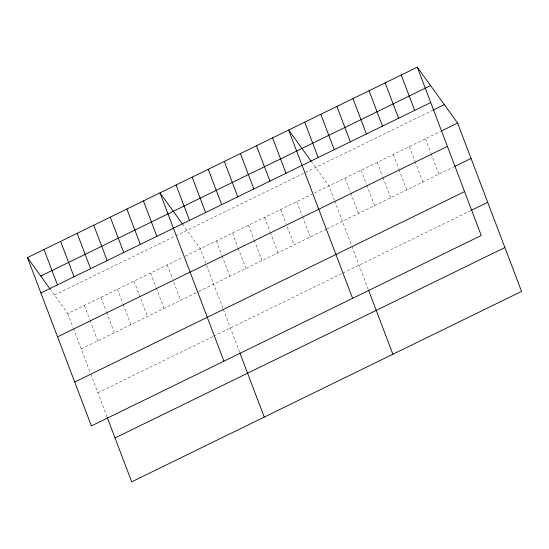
<?xml version="1.0" encoding="UTF-8"?>
<svg xmlns="http://www.w3.org/2000/svg" width="549" height="549" viewBox="0 0 549 549"><rect width="100%" height="100%" fill="white"/><g stroke="black" fill="none" stroke-linecap="round" stroke-linejoin="round"><path stroke-width="0.41" stroke-dasharray="2.75 2.06" d="M54.454 295.06L174.953 236.2M175.707 235.83L432.056 110.617M49.89 288.719L67.753 313.506L182.982 257.227M185.246 256.122L312.113 194.154M314.405 193.028L440.765 131.307M81.197 348.889L197.18 292.233M198.683 291.498L326.319 229.159M327.08 228.782L454.97 166.313M97.859 392.761L213.087 336.475M213.842 336.105L341.451 273.773M342.981 273.025L470.87 210.562M311.091 161.132L328.961 185.919L334.334 200.076M182.44 223.978L200.31 248.766L222.969 308.428M425.448 138.787L430.821 152.945M431.123 153.727L438.884 174.17M409.369 146.645L414.742 160.795M415.037 161.584L422.805 182.028M393.283 154.502L398.656 168.653M398.958 169.442L406.727 189.879M377.204 162.353L382.578 176.51M382.879 177.293L390.641 197.736M361.118 170.211L366.499 184.361M366.794 185.15L374.562 205.594M345.04 178.068L350.413 192.219M350.715 193.008L358.476 213.444M334.629 200.859L351.621 245.588M351.923 246.371L368.221 289.282M296.796 201.634L302.17 215.784M302.472 216.567L310.233 237.01M280.711 209.485L286.091 223.642M287.285 226.785L294.154 244.868M264.632 217.342L270.005 231.493M270.307 232.282L278.069 252.718M248.553 225.2L253.926 239.35M254.228 240.133L261.99 260.576M232.467 233.051L237.847 247.208M238.142 247.99L245.911 268.434M216.388 240.908L221.762 255.059M222.064 255.848L229.825 276.284M223.271 309.211L239.57 352.122M167.171 264.947L172.544 279.105M173.738 282.248L180.607 300.33M150.598 273.045L155.978 287.196M156.273 287.978L164.041 308.421M134.031 281.136L147.468 316.512M117.465 289.227L122.839 303.384M123.134 304.167L130.902 324.61M100.892 297.325L106.273 311.475M106.568 312.257L114.336 332.701M84.326 305.416L89.7 319.566M90.002 320.355L97.763 340.792M67.753 313.506L73.134 327.664M73.429 328.446L90.42 373.176M90.715 373.958L107.021 416.869"/><path stroke-width="0.82" d="M417.302 67.17L481.247 235.494L91.388 425.921L27.45 257.598L417.302 67.17L457.612 123.079L521.55 291.402L131.698 481.83L107.302 417.617M40.75 276.044L430.601 85.617M40.887 292.974L430.745 102.546M432.825 110.239L444.306 104.626M441.526 130.937L457.612 123.079M57.556 336.846L447.408 146.418M454.97 166.313L471.049 158.462M74.726 382.049L464.578 191.622M471.632 210.185L487.711 202.334M115.029 437.958L504.888 247.53M311.091 161.132L288.65 130.01L352.595 298.333M182.44 223.978L159.999 192.85L223.937 361.173M27.45 257.598L49.89 288.719M401.223 75.021L414.66 110.404M385.137 82.878L398.581 118.255M369.058 90.736L382.495 126.112M352.98 98.587L366.416 133.97M336.894 106.444L350.337 141.82M320.815 114.295L334.252 149.678M304.736 122.153L318.173 157.536M368.509 290.037L392.899 354.242M272.572 137.861L286.008 173.244M256.486 145.718L269.93 181.101M240.407 153.576L253.844 188.952M224.328 161.427L237.765 196.81M208.243 169.284L221.686 204.667M192.164 177.142L205.601 212.518M176.085 184.992L189.522 220.375M239.858 352.877L264.247 417.089M143.433 200.941L156.87 236.324M126.86 209.039L140.304 244.415M110.294 217.129L123.731 252.506M93.728 225.22L107.165 260.603M77.155 233.318L90.599 268.694M60.589 241.409L74.026 276.792M44.016 249.5L57.46 284.883"/></g></svg>
